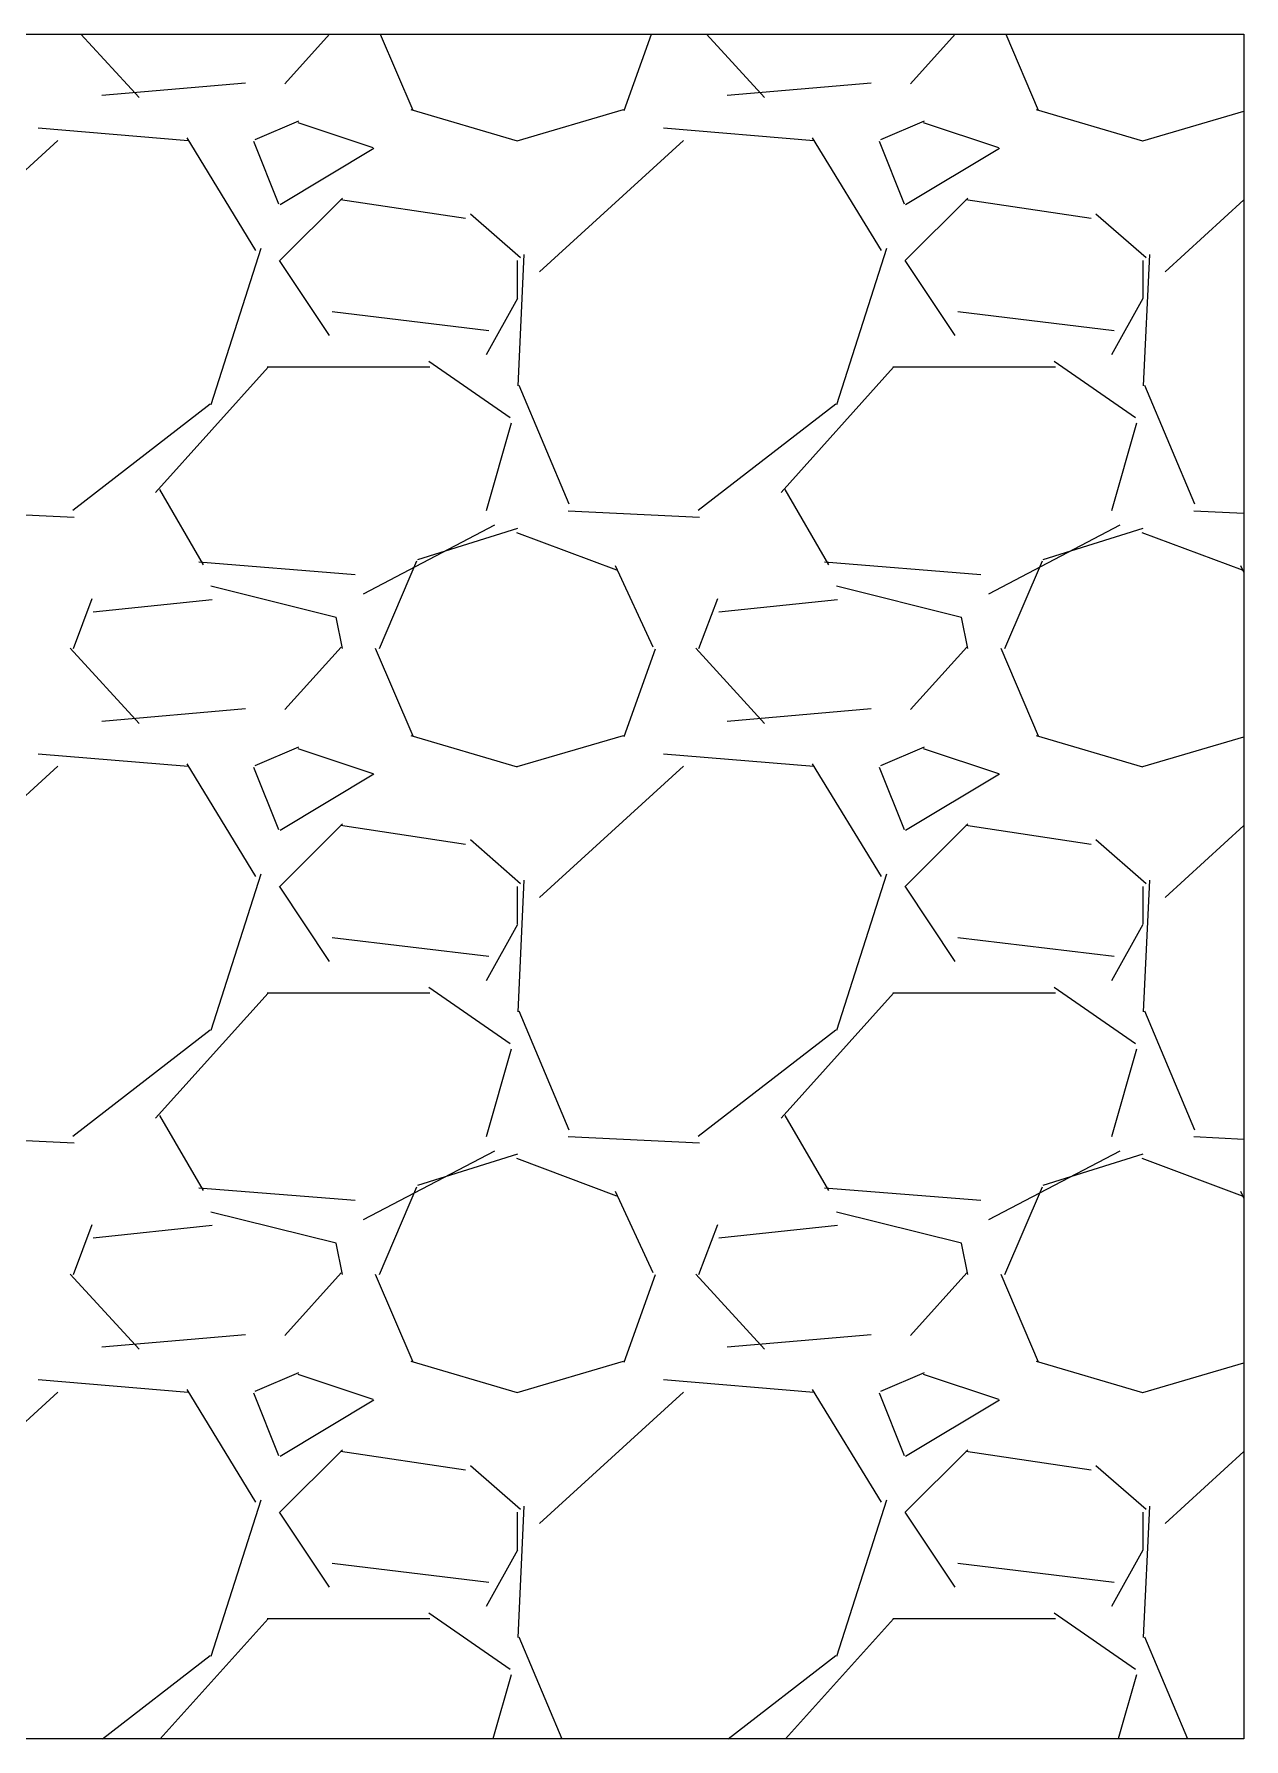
# Model space of a CAD drawing. Header units: millimetres. Extents: x 2762 to 3076, y 916 to 3305.
# Drawn here: x 2832.965 to 2833.456, y 3245.527 to 3246.219 of the extents above; entities that cross this region are included whole.
import ezdxf

# ---------------------------------------------------------------- set-up
doc = ezdxf.new("R2010")
doc.units = ezdxf.units.MM
doc.header["$LTSCALE"] = 2

msp = doc.modelspace()

# ---------------------------------------------------------------- linework, layer by layer
for p, q in [((2831.8296, 3246.21851), (2833.45649, 3246.21851)), ((2831.8296, 3246.21851), (2833.45649, 3246.21851)), ((2831.8296, 3246.21851), (2833.45649, 3246.21851)), ((2833.45649, 3246.21851), (2833.45649, 3245.5266)), ((2833.45649, 3246.21851), (2833.45649, 3245.5266)), ((2833.45649, 3246.21851), (2833.45649, 3245.5266)), ((2833.45649, 3245.5266), (2831.8296, 3245.5266)), ((2833.45649, 3245.5266), (2831.8296, 3245.5266)), ((2833.45649, 3245.5266), (2831.8296, 3245.5266))]:
    msp.add_line(p, q)
at = {"linetype": 'Continuous'}
for p, q in [((2833.00785, 3246.19274), (2832.98422, 3246.21851)), ((2833.00785, 3246.19274), (2832.98422, 3246.21851)), ((2833.00785, 3246.19274), (2832.98422, 3246.21851)), ((2833.08522, 3246.21851), (2833.06706, 3246.19833)), ((2833.08522, 3246.21851), (2833.06706, 3246.19833)), ((2833.08522, 3246.21851), (2833.06706, 3246.19833)), ((2833.10579, 3246.21851), (2833.119, 3246.18769)), ((2833.10579, 3246.21851), (2833.119, 3246.18769)), ((2833.10579, 3246.21851), (2833.119, 3246.18769)), ((2833.20489, 3246.18749), (2833.21597, 3246.21851)), ((2833.20489, 3246.18749), (2833.21597, 3246.21851)), ((2833.20489, 3246.18749), (2833.21597, 3246.21851)), ((2833.26185, 3246.19274), (2833.23822, 3246.21851)), ((2833.26185, 3246.19274), (2833.23822, 3246.21851)), ((2833.26185, 3246.19274), (2833.23822, 3246.21851)), ((2833.33922, 3246.21851), (2833.32106, 3246.19833)), ((2833.33922, 3246.21851), (2833.32106, 3246.19833)), ((2833.33922, 3246.21851), (2833.32106, 3246.19833)), ((2833.35979, 3246.21851), (2833.373, 3246.18769)), ((2833.35979, 3246.21851), (2833.373, 3246.18769)), ((2833.35979, 3246.21851), (2833.373, 3246.18769)), ((2833.05112, 3246.19861), (2832.9927, 3246.19353)), ((2833.05112, 3246.19861), (2832.9927, 3246.19353)), ((2833.05112, 3246.19861), (2832.9927, 3246.19353)), ((2833.30512, 3246.19861), (2833.2467, 3246.19353)), ((2833.30512, 3246.19861), (2833.2467, 3246.19353)), ((2833.30512, 3246.19861), (2833.2467, 3246.19353)), ((2833.11818, 3246.18787), (2833.16136, 3246.17517)), ((2833.11818, 3246.18787), (2833.16136, 3246.17517)), ((2833.11818, 3246.18787), (2833.16136, 3246.17517)), ((2833.16143, 3246.17519), (2833.20461, 3246.18789)), ((2833.16143, 3246.17519), (2833.20461, 3246.18789)), ((2833.16143, 3246.17519), (2833.20461, 3246.18789)), ((2833.37218, 3246.18787), (2833.41536, 3246.17517)), ((2833.37218, 3246.18787), (2833.41536, 3246.17517)), ((2833.37218, 3246.18787), (2833.41536, 3246.17517)), ((2833.41543, 3246.17519), (2833.45649, 3246.18727)), ((2833.41543, 3246.17519), (2833.45649, 3246.18727)), ((2833.41543, 3246.17519), (2833.45649, 3246.18727)), ((2833.02779, 3246.17523), (2832.96683, 3246.18031)), ((2833.02779, 3246.17523), (2832.96683, 3246.18031)), ((2833.02779, 3246.17523), (2832.96683, 3246.18031)), ((2833.07263, 3246.18316), (2833.05485, 3246.17554)), ((2833.07263, 3246.18316), (2833.05485, 3246.17554)), ((2833.07263, 3246.18316), (2833.05485, 3246.17554)), ((2833.1029, 3246.1723), (2833.07242, 3246.18246)), ((2833.1029, 3246.1723), (2833.07242, 3246.18246)), ((2833.1029, 3246.1723), (2833.07242, 3246.18246)), ((2833.28179, 3246.17523), (2833.22083, 3246.18031)), ((2833.28179, 3246.17523), (2833.22083, 3246.18031)), ((2833.28179, 3246.17523), (2833.22083, 3246.18031)), ((2833.32663, 3246.18316), (2833.30885, 3246.17554)), ((2833.32663, 3246.18316), (2833.30885, 3246.17554)), ((2833.32663, 3246.18316), (2833.30885, 3246.17554)), ((2833.3569, 3246.1723), (2833.32642, 3246.18246)), ((2833.3569, 3246.1723), (2833.32642, 3246.18246)), ((2833.3569, 3246.1723), (2833.32642, 3246.18246)), ((2832.97488, 3246.17537), (2832.91646, 3246.12203)), ((2832.97488, 3246.17537), (2832.91646, 3246.12203)), ((2832.97488, 3246.17537), (2832.91646, 3246.12203)), ((2833.05529, 3246.13063), (2833.02735, 3246.17635)), ((2833.05529, 3246.13063), (2833.02735, 3246.17635)), ((2833.05529, 3246.13063), (2833.02735, 3246.17635)), ((2833.05433, 3246.17505), (2833.06449, 3246.14965)), ((2833.05433, 3246.17505), (2833.06449, 3246.14965)), ((2833.05433, 3246.17505), (2833.06449, 3246.14965)), ((2833.06512, 3246.1494), (2833.10322, 3246.17226)), ((2833.06512, 3246.1494), (2833.10322, 3246.17226)), ((2833.06512, 3246.1494), (2833.10322, 3246.17226)), ((2833.22888, 3246.17537), (2833.17046, 3246.12203)), ((2833.22888, 3246.17537), (2833.17046, 3246.12203)), ((2833.22888, 3246.17537), (2833.17046, 3246.12203)), ((2833.30929, 3246.13063), (2833.28135, 3246.17635)), ((2833.30929, 3246.13063), (2833.28135, 3246.17635)), ((2833.30929, 3246.13063), (2833.28135, 3246.17635)), ((2833.30833, 3246.17505), (2833.31849, 3246.14965)), ((2833.30833, 3246.17505), (2833.31849, 3246.14965)), ((2833.30833, 3246.17505), (2833.31849, 3246.14965)), ((2833.31912, 3246.1494), (2833.35722, 3246.17226)), ((2833.31912, 3246.1494), (2833.35722, 3246.17226)), ((2833.31912, 3246.1494), (2833.35722, 3246.17226)), ((2833.09039, 3246.15198), (2833.06499, 3246.12658)), ((2833.09039, 3246.15198), (2833.06499, 3246.12658)), ((2833.09039, 3246.15198), (2833.06499, 3246.12658)), ((2833.1404, 3246.14363), (2833.0896, 3246.15125)), ((2833.1404, 3246.14363), (2833.0896, 3246.15125)), ((2833.1404, 3246.14363), (2833.0896, 3246.15125)), ((2833.34439, 3246.15198), (2833.31899, 3246.12658)), ((2833.34439, 3246.15198), (2833.31899, 3246.12658)), ((2833.34439, 3246.15198), (2833.31899, 3246.12658)), ((2833.3944, 3246.14363), (2833.3436, 3246.15125)), ((2833.3944, 3246.14363), (2833.3436, 3246.15125)), ((2833.3944, 3246.14363), (2833.3436, 3246.15125)), ((2833.45649, 3246.15127), (2833.42446, 3246.12203)), ((2833.45649, 3246.15127), (2833.42446, 3246.12203)), ((2833.45649, 3246.15127), (2833.42446, 3246.12203)), ((2833.16273, 3246.12769), (2833.14241, 3246.14547)), ((2833.16273, 3246.12769), (2833.14241, 3246.14547)), ((2833.16273, 3246.12769), (2833.14241, 3246.14547)), ((2833.41673, 3246.12769), (2833.39641, 3246.14547)), ((2833.41673, 3246.12769), (2833.39641, 3246.14547)), ((2833.41673, 3246.12769), (2833.39641, 3246.14547)), ((2833.03713, 3246.06818), (2833.05745, 3246.13168)), ((2833.03713, 3246.06818), (2833.05745, 3246.13168)), ((2833.03713, 3246.06818), (2833.05745, 3246.13168)), ((2833.29113, 3246.06818), (2833.31145, 3246.13168)), ((2833.29113, 3246.06818), (2833.31145, 3246.13168)), ((2833.29113, 3246.06818), (2833.31145, 3246.13168)), ((2833.06476, 3246.12663), (2833.08508, 3246.09615)), ((2833.06476, 3246.12663), (2833.08508, 3246.09615)), ((2833.06476, 3246.12663), (2833.08508, 3246.09615)), ((2833.16151, 3246.11134), (2833.16151, 3246.12658)), ((2833.16151, 3246.11134), (2833.16151, 3246.12658)), ((2833.16151, 3246.11134), (2833.16151, 3246.12658)), ((2833.16414, 3246.12907), (2833.1616, 3246.07573)), ((2833.16414, 3246.12907), (2833.1616, 3246.07573)), ((2833.16414, 3246.12907), (2833.1616, 3246.07573)), ((2833.31876, 3246.12663), (2833.33908, 3246.09615)), ((2833.31876, 3246.12663), (2833.33908, 3246.09615)), ((2833.31876, 3246.12663), (2833.33908, 3246.09615)), ((2833.41551, 3246.11134), (2833.41551, 3246.12658)), ((2833.41551, 3246.11134), (2833.41551, 3246.12658)), ((2833.41551, 3246.11134), (2833.41551, 3246.12658)), ((2833.41814, 3246.12907), (2833.4156, 3246.07573)), ((2833.41814, 3246.12907), (2833.4156, 3246.07573)), ((2833.41814, 3246.12907), (2833.4156, 3246.07573)), ((2833.1489, 3246.08846), (2833.1616, 3246.11132)), ((2833.1489, 3246.08846), (2833.1616, 3246.11132)), ((2833.1489, 3246.08846), (2833.1616, 3246.11132)), ((2833.4029, 3246.08846), (2833.4156, 3246.11132)), ((2833.4029, 3246.08846), (2833.4156, 3246.11132)), ((2833.4029, 3246.08846), (2833.4156, 3246.11132)), ((2833.08631, 3246.10587), (2833.14981, 3246.09825)), ((2833.08631, 3246.10587), (2833.14981, 3246.09825)), ((2833.08631, 3246.10587), (2833.14981, 3246.09825)), ((2833.34031, 3246.10587), (2833.40381, 3246.09825)), ((2833.34031, 3246.10587), (2833.40381, 3246.09825)), ((2833.34031, 3246.10587), (2833.40381, 3246.09825)), ((2833.01452, 3246.03251), (2833.06024, 3246.08331)), ((2833.01452, 3246.03251), (2833.06024, 3246.08331)), ((2833.01452, 3246.03251), (2833.06024, 3246.08331)), ((2833.05991, 3246.0834), (2833.12595, 3246.0834)), ((2833.05991, 3246.0834), (2833.12595, 3246.0834)), ((2833.05991, 3246.0834), (2833.12595, 3246.0834)), ((2833.12548, 3246.08572), (2833.1585, 3246.06286)), ((2833.12548, 3246.08572), (2833.1585, 3246.06286)), ((2833.12548, 3246.08572), (2833.1585, 3246.06286)), ((2833.26852, 3246.03251), (2833.31424, 3246.08331)), ((2833.26852, 3246.03251), (2833.31424, 3246.08331)), ((2833.26852, 3246.03251), (2833.31424, 3246.08331)), ((2833.31391, 3246.0834), (2833.37995, 3246.0834)), ((2833.31391, 3246.0834), (2833.37995, 3246.0834)), ((2833.31391, 3246.0834), (2833.37995, 3246.0834)), ((2833.37948, 3246.08572), (2833.4125, 3246.06286)), ((2833.37948, 3246.08572), (2833.4125, 3246.06286)), ((2833.37948, 3246.08572), (2833.4125, 3246.06286)), ((2833.16206, 3246.07607), (2833.18238, 3246.02781)), ((2833.16206, 3246.07607), (2833.18238, 3246.02781)), ((2833.16206, 3246.07607), (2833.18238, 3246.02781)), ((2833.41606, 3246.07607), (2833.43638, 3246.02781)), ((2833.41606, 3246.07607), (2833.43638, 3246.02781)), ((2833.41606, 3246.07607), (2833.43638, 3246.02781)), ((2832.98089, 3246.02523), (2833.03677, 3246.06841)), ((2832.98089, 3246.02523), (2833.03677, 3246.06841)), ((2832.98089, 3246.02523), (2833.03677, 3246.06841)), ((2833.23489, 3246.02523), (2833.29077, 3246.06841)), ((2833.23489, 3246.02523), (2833.29077, 3246.06841)), ((2833.23489, 3246.02523), (2833.29077, 3246.06841)), ((2833.1589, 3246.06055), (2833.14874, 3246.02499)), ((2833.1589, 3246.06055), (2833.14874, 3246.02499)), ((2833.1589, 3246.06055), (2833.14874, 3246.02499)), ((2833.4129, 3246.06055), (2833.40274, 3246.02499)), ((2833.4129, 3246.06055), (2833.40274, 3246.02499)), ((2833.4129, 3246.06055), (2833.40274, 3246.02499)), ((2833.034, 3246.00314), (2833.01622, 3246.03362)), ((2833.034, 3246.00314), (2833.01622, 3246.03362)), ((2833.034, 3246.00314), (2833.01622, 3246.03362)), ((2833.288, 3246.00314), (2833.27022, 3246.03362)), ((2833.288, 3246.00314), (2833.27022, 3246.03362)), ((2833.288, 3246.00314), (2833.27022, 3246.03362)), ((2832.92813, 3246.02504), (2832.98147, 3246.0225)), ((2832.92813, 3246.02504), (2832.98147, 3246.0225)), ((2832.92813, 3246.02504), (2832.98147, 3246.0225)), ((2833.15212, 3246.01915), (2833.09878, 3245.99121)), ((2833.15212, 3246.01915), (2833.09878, 3245.99121)), ((2833.15212, 3246.01915), (2833.09878, 3245.99121)), ((2833.18213, 3246.02504), (2833.23547, 3246.0225)), ((2833.18213, 3246.02504), (2833.23547, 3246.0225)), ((2833.18213, 3246.02504), (2833.23547, 3246.0225)), ((2833.40612, 3246.01915), (2833.35278, 3245.99121)), ((2833.40612, 3246.01915), (2833.35278, 3245.99121)), ((2833.40612, 3246.01915), (2833.35278, 3245.99121)), ((2833.43613, 3246.02504), (2833.45649, 3246.02407)), ((2833.43613, 3246.02504), (2833.45649, 3246.02407)), ((2833.43613, 3246.02504), (2833.45649, 3246.02407)), ((2833.121, 3246.00531), (2833.16164, 3246.01801)), ((2833.121, 3246.00531), (2833.16164, 3246.01801)), ((2833.121, 3246.00531), (2833.16164, 3246.01801)), ((2833.1611, 3246.01628), (2833.20174, 3246.00104)), ((2833.1611, 3246.01628), (2833.20174, 3246.00104)), ((2833.1611, 3246.01628), (2833.20174, 3246.00104)), ((2833.375, 3246.00531), (2833.41564, 3246.01801)), ((2833.375, 3246.00531), (2833.41564, 3246.01801)), ((2833.375, 3246.00531), (2833.41564, 3246.01801)), ((2833.4151, 3246.01628), (2833.45574, 3246.00104)), ((2833.4151, 3246.01628), (2833.45574, 3246.00104)), ((2833.4151, 3246.01628), (2833.45574, 3246.00104)), ((2833.10544, 3245.96913), (2833.12068, 3246.00469)), ((2833.10544, 3245.96913), (2833.12068, 3246.00469)), ((2833.10544, 3245.96913), (2833.12068, 3246.00469)), ((2833.35944, 3245.96913), (2833.37468, 3246.00469)), ((2833.35944, 3245.96913), (2833.37468, 3246.00469)), ((2833.35944, 3245.96913), (2833.37468, 3246.00469)), ((2833.09561, 3245.99905), (2833.03211, 3246.00413)), ((2833.09561, 3245.99905), (2833.03211, 3246.00413)), ((2833.09561, 3245.99905), (2833.03211, 3246.00413)), ((2833.20116, 3246.00286), (2833.2164, 3245.96984)), ((2833.20116, 3246.00286), (2833.2164, 3245.96984)), ((2833.20116, 3246.00286), (2833.2164, 3245.96984)), ((2833.34961, 3245.99905), (2833.28611, 3246.00413)), ((2833.34961, 3245.99905), (2833.28611, 3246.00413)), ((2833.34961, 3245.99905), (2833.28611, 3246.00413)), ((2833.45516, 3246.00286), (2833.45649, 3245.99998)), ((2833.45516, 3246.00286), (2833.45649, 3245.99998)), ((2833.45516, 3246.00286), (2833.45649, 3245.99998)), ((2833.08784, 3245.98174), (2833.03704, 3245.99444)), ((2833.08784, 3245.98174), (2833.03704, 3245.99444)), ((2833.08784, 3245.98174), (2833.03704, 3245.99444)), ((2833.34184, 3245.98174), (2833.29104, 3245.99444)), ((2833.34184, 3245.98174), (2833.29104, 3245.99444)), ((2833.34184, 3245.98174), (2833.29104, 3245.99444)), ((2832.9812, 3245.96909), (2832.98882, 3245.98941)), ((2832.9812, 3245.96909), (2832.98882, 3245.98941)), ((2832.9812, 3245.96909), (2832.98882, 3245.98941)), ((2833.03748, 3245.98891), (2832.98922, 3245.98383)), ((2833.03748, 3245.98891), (2832.98922, 3245.98383)), ((2833.03748, 3245.98891), (2832.98922, 3245.98383)), ((2833.2352, 3245.96909), (2833.24282, 3245.98941)), ((2833.2352, 3245.96909), (2833.24282, 3245.98941)), ((2833.2352, 3245.96909), (2833.24282, 3245.98941)), ((2833.29148, 3245.98891), (2833.24322, 3245.98383)), ((2833.29148, 3245.98891), (2833.24322, 3245.98383)), ((2833.29148, 3245.98891), (2833.24322, 3245.98383)), ((2833.0904, 3245.9691), (2833.08786, 3245.9818)), ((2833.0904, 3245.9691), (2833.08786, 3245.9818)), ((2833.0904, 3245.9691), (2833.08786, 3245.9818)), ((2833.3444, 3245.9691), (2833.34186, 3245.9818)), ((2833.3444, 3245.9691), (2833.34186, 3245.9818)), ((2833.3444, 3245.9691), (2833.34186, 3245.9818)), ((2833.00785, 3245.93874), (2832.97991, 3245.96922)), ((2833.00785, 3245.93874), (2832.97991, 3245.96922)), ((2833.00785, 3245.93874), (2832.97991, 3245.96922)), ((2833.08992, 3245.96973), (2833.06706, 3245.94433)), ((2833.08992, 3245.96973), (2833.06706, 3245.94433)), ((2833.08992, 3245.96973), (2833.06706, 3245.94433)), ((2833.10376, 3245.96925), (2833.119, 3245.93369)), ((2833.10376, 3245.96925), (2833.119, 3245.93369)), ((2833.10376, 3245.96925), (2833.119, 3245.93369)), ((2833.20489, 3245.93349), (2833.21759, 3245.96905)), ((2833.20489, 3245.93349), (2833.21759, 3245.96905)), ((2833.20489, 3245.93349), (2833.21759, 3245.96905)), ((2833.26185, 3245.93874), (2833.23391, 3245.96922)), ((2833.26185, 3245.93874), (2833.23391, 3245.96922)), ((2833.26185, 3245.93874), (2833.23391, 3245.96922)), ((2833.34392, 3245.96973), (2833.32106, 3245.94433)), ((2833.34392, 3245.96973), (2833.32106, 3245.94433)), ((2833.34392, 3245.96973), (2833.32106, 3245.94433)), ((2833.35776, 3245.96925), (2833.373, 3245.93369)), ((2833.35776, 3245.96925), (2833.373, 3245.93369)), ((2833.35776, 3245.96925), (2833.373, 3245.93369)), ((2833.05112, 3245.94461), (2832.9927, 3245.93953)), ((2833.05112, 3245.94461), (2832.9927, 3245.93953)), ((2833.05112, 3245.94461), (2832.9927, 3245.93953)), ((2833.30512, 3245.94461), (2833.2467, 3245.93953)), ((2833.30512, 3245.94461), (2833.2467, 3245.93953)), ((2833.30512, 3245.94461), (2833.2467, 3245.93953)), ((2833.07263, 3245.92916), (2833.05485, 3245.92154)), ((2833.07263, 3245.92916), (2833.05485, 3245.92154)), ((2833.07263, 3245.92916), (2833.05485, 3245.92154)), ((2833.11818, 3245.93387), (2833.16136, 3245.92117)), ((2833.11818, 3245.93387), (2833.16136, 3245.92117)), ((2833.11818, 3245.93387), (2833.16136, 3245.92117)), ((2833.16143, 3245.92119), (2833.20461, 3245.93389)), ((2833.16143, 3245.92119), (2833.20461, 3245.93389)), ((2833.16143, 3245.92119), (2833.20461, 3245.93389)), ((2833.32663, 3245.92916), (2833.30885, 3245.92154)), ((2833.32663, 3245.92916), (2833.30885, 3245.92154)), ((2833.32663, 3245.92916), (2833.30885, 3245.92154)), ((2833.37218, 3245.93387), (2833.41536, 3245.92117)), ((2833.37218, 3245.93387), (2833.41536, 3245.92117)), ((2833.37218, 3245.93387), (2833.41536, 3245.92117)), ((2833.41543, 3245.92119), (2833.45649, 3245.93327)), ((2833.41543, 3245.92119), (2833.45649, 3245.93327)), ((2833.41543, 3245.92119), (2833.45649, 3245.93327)), ((2833.02779, 3245.92123), (2832.96683, 3245.92631)), ((2833.02779, 3245.92123), (2832.96683, 3245.92631)), ((2833.02779, 3245.92123), (2832.96683, 3245.92631)), ((2833.05529, 3245.87663), (2833.02735, 3245.92235)), ((2833.05529, 3245.87663), (2833.02735, 3245.92235)), ((2833.05529, 3245.87663), (2833.02735, 3245.92235)), ((2833.1029, 3245.9183), (2833.07242, 3245.92846)), ((2833.1029, 3245.9183), (2833.07242, 3245.92846)), ((2833.1029, 3245.9183), (2833.07242, 3245.92846)), ((2833.28179, 3245.92123), (2833.22083, 3245.92631)), ((2833.28179, 3245.92123), (2833.22083, 3245.92631)), ((2833.28179, 3245.92123), (2833.22083, 3245.92631)), ((2833.30929, 3245.87663), (2833.28135, 3245.92235)), ((2833.30929, 3245.87663), (2833.28135, 3245.92235)), ((2833.30929, 3245.87663), (2833.28135, 3245.92235)), ((2833.3569, 3245.9183), (2833.32642, 3245.92846)), ((2833.3569, 3245.9183), (2833.32642, 3245.92846)), ((2833.3569, 3245.9183), (2833.32642, 3245.92846)), ((2832.97488, 3245.92137), (2832.91646, 3245.86803)), ((2832.97488, 3245.92137), (2832.91646, 3245.86803)), ((2832.97488, 3245.92137), (2832.91646, 3245.86803)), ((2833.05433, 3245.92105), (2833.06449, 3245.89565)), ((2833.05433, 3245.92105), (2833.06449, 3245.89565)), ((2833.05433, 3245.92105), (2833.06449, 3245.89565)), ((2833.06512, 3245.8954), (2833.10322, 3245.91826)), ((2833.06512, 3245.8954), (2833.10322, 3245.91826)), ((2833.06512, 3245.8954), (2833.10322, 3245.91826)), ((2833.22888, 3245.92137), (2833.17046, 3245.86803)), ((2833.22888, 3245.92137), (2833.17046, 3245.86803)), ((2833.22888, 3245.92137), (2833.17046, 3245.86803)), ((2833.30833, 3245.92105), (2833.31849, 3245.89565)), ((2833.30833, 3245.92105), (2833.31849, 3245.89565)), ((2833.30833, 3245.92105), (2833.31849, 3245.89565)), ((2833.31912, 3245.8954), (2833.35722, 3245.91826)), ((2833.31912, 3245.8954), (2833.35722, 3245.91826)), ((2833.31912, 3245.8954), (2833.35722, 3245.91826)), ((2833.09039, 3245.89798), (2833.06499, 3245.87258)), ((2833.09039, 3245.89798), (2833.06499, 3245.87258)), ((2833.09039, 3245.89798), (2833.06499, 3245.87258)), ((2833.1404, 3245.88963), (2833.08961, 3245.89725)), ((2833.1404, 3245.88963), (2833.08961, 3245.89725)), ((2833.1404, 3245.88963), (2833.08961, 3245.89725)), ((2833.34439, 3245.89798), (2833.31899, 3245.87258)), ((2833.34439, 3245.89798), (2833.31899, 3245.87258)), ((2833.34439, 3245.89798), (2833.31899, 3245.87258)), ((2833.3944, 3245.88963), (2833.3436, 3245.89725)), ((2833.3944, 3245.88963), (2833.3436, 3245.89725)), ((2833.3944, 3245.88963), (2833.3436, 3245.89725)), ((2833.45649, 3245.89727), (2833.42446, 3245.86803)), ((2833.45649, 3245.89727), (2833.42446, 3245.86803)), ((2833.45649, 3245.89727), (2833.42446, 3245.86803)), ((2833.16273, 3245.87369), (2833.14241, 3245.89147)), ((2833.16273, 3245.87369), (2833.14241, 3245.89147)), ((2833.16273, 3245.87369), (2833.14241, 3245.89147)), ((2833.41673, 3245.87369), (2833.39641, 3245.89147)), ((2833.41673, 3245.87369), (2833.39641, 3245.89147)), ((2833.41673, 3245.87369), (2833.39641, 3245.89147)), ((2833.03713, 3245.81418), (2833.05745, 3245.87768)), ((2833.03713, 3245.81418), (2833.05745, 3245.87768)), ((2833.03713, 3245.81418), (2833.05745, 3245.87768)), ((2833.16414, 3245.87507), (2833.1616, 3245.82173)), ((2833.16414, 3245.87507), (2833.1616, 3245.82173)), ((2833.16414, 3245.87507), (2833.1616, 3245.82173)), ((2833.29113, 3245.81418), (2833.31145, 3245.87768)), ((2833.29113, 3245.81418), (2833.31145, 3245.87768)), ((2833.29113, 3245.81418), (2833.31145, 3245.87768)), ((2833.41814, 3245.87507), (2833.4156, 3245.82173)), ((2833.41814, 3245.87507), (2833.4156, 3245.82173)), ((2833.41814, 3245.87507), (2833.4156, 3245.82173)), ((2833.06476, 3245.87263), (2833.08508, 3245.84215)), ((2833.06476, 3245.87263), (2833.08508, 3245.84215)), ((2833.06476, 3245.87263), (2833.08508, 3245.84215)), ((2833.16151, 3245.85734), (2833.16151, 3245.87258)), ((2833.16151, 3245.85734), (2833.16151, 3245.87258)), ((2833.16151, 3245.85734), (2833.16151, 3245.87258)), ((2833.31876, 3245.87263), (2833.33908, 3245.84215)), ((2833.31876, 3245.87263), (2833.33908, 3245.84215)), ((2833.31876, 3245.87263), (2833.33908, 3245.84215)), ((2833.41551, 3245.85734), (2833.41551, 3245.87258)), ((2833.41551, 3245.85734), (2833.41551, 3245.87258)), ((2833.41551, 3245.85734), (2833.41551, 3245.87258)), ((2833.1489, 3245.83446), (2833.1616, 3245.85732)), ((2833.1489, 3245.83446), (2833.1616, 3245.85732)), ((2833.1489, 3245.83446), (2833.1616, 3245.85732)), ((2833.4029, 3245.83446), (2833.4156, 3245.85732)), ((2833.4029, 3245.83446), (2833.4156, 3245.85732)), ((2833.4029, 3245.83446), (2833.4156, 3245.85732)), ((2833.08631, 3245.85187), (2833.14981, 3245.84425)), ((2833.08631, 3245.85187), (2833.14981, 3245.84425)), ((2833.08631, 3245.85187), (2833.14981, 3245.84425)), ((2833.34031, 3245.85187), (2833.40381, 3245.84425)), ((2833.34031, 3245.85187), (2833.40381, 3245.84425)), ((2833.34031, 3245.85187), (2833.40381, 3245.84425)), ((2833.12548, 3245.83172), (2833.1585, 3245.80886)), ((2833.12548, 3245.83172), (2833.1585, 3245.80886)), ((2833.12548, 3245.83172), (2833.1585, 3245.80886)), ((2833.37948, 3245.83172), (2833.4125, 3245.80886)), ((2833.37948, 3245.83172), (2833.4125, 3245.80886)), ((2833.37948, 3245.83172), (2833.4125, 3245.80886)), ((2833.01452, 3245.77851), (2833.06024, 3245.82931)), ((2833.01452, 3245.77851), (2833.06024, 3245.82931)), ((2833.01452, 3245.77851), (2833.06024, 3245.82931)), ((2833.05991, 3245.8294), (2833.12595, 3245.8294)), ((2833.05991, 3245.8294), (2833.12595, 3245.8294)), ((2833.05991, 3245.8294), (2833.12595, 3245.8294)), ((2833.26852, 3245.77851), (2833.31424, 3245.82931)), ((2833.26852, 3245.77851), (2833.31424, 3245.82931)), ((2833.26852, 3245.77851), (2833.31424, 3245.82931)), ((2833.31391, 3245.8294), (2833.37995, 3245.8294)), ((2833.31391, 3245.8294), (2833.37995, 3245.8294)), ((2833.31391, 3245.8294), (2833.37995, 3245.8294)), ((2833.16206, 3245.82207), (2833.18238, 3245.77381)), ((2833.16206, 3245.82207), (2833.18238, 3245.77381)), ((2833.16206, 3245.82207), (2833.18238, 3245.77381)), ((2833.41606, 3245.82207), (2833.43638, 3245.77381)), ((2833.41606, 3245.82207), (2833.43638, 3245.77381)), ((2833.41606, 3245.82207), (2833.43638, 3245.77381)), ((2832.98089, 3245.77123), (2833.03677, 3245.81441)), ((2832.98089, 3245.77123), (2833.03677, 3245.81441)), ((2832.98089, 3245.77123), (2833.03677, 3245.81441)), ((2833.23489, 3245.77123), (2833.29077, 3245.81441)), ((2833.23489, 3245.77123), (2833.29077, 3245.81441)), ((2833.23489, 3245.77123), (2833.29077, 3245.81441)), ((2833.1589, 3245.80655), (2833.14874, 3245.77099)), ((2833.1589, 3245.80655), (2833.14874, 3245.77099)), ((2833.1589, 3245.80655), (2833.14874, 3245.77099)), ((2833.4129, 3245.80655), (2833.40274, 3245.77099)), ((2833.4129, 3245.80655), (2833.40274, 3245.77099)), ((2833.4129, 3245.80655), (2833.40274, 3245.77099)), ((2833.034, 3245.74914), (2833.01622, 3245.77962)), ((2833.034, 3245.74914), (2833.01622, 3245.77962)), ((2833.034, 3245.74914), (2833.01622, 3245.77962)), ((2833.288, 3245.74914), (2833.27022, 3245.77962)), ((2833.288, 3245.74914), (2833.27022, 3245.77962)), ((2833.288, 3245.74914), (2833.27022, 3245.77962)), ((2832.92813, 3245.77104), (2832.98147, 3245.7685)), ((2832.92813, 3245.77104), (2832.98147, 3245.7685)), ((2832.92813, 3245.77104), (2832.98147, 3245.7685)), ((2833.18213, 3245.77104), (2833.23547, 3245.7685)), ((2833.18213, 3245.77104), (2833.23547, 3245.7685)), ((2833.18213, 3245.77104), (2833.23547, 3245.7685)), ((2833.43613, 3245.77104), (2833.45649, 3245.77007)), ((2833.43613, 3245.77104), (2833.45649, 3245.77007)), ((2833.43613, 3245.77104), (2833.45649, 3245.77007)), ((2833.15212, 3245.76515), (2833.09878, 3245.73721)), ((2833.15212, 3245.76515), (2833.09878, 3245.73721)), ((2833.15212, 3245.76515), (2833.09878, 3245.73721)), ((2833.121, 3245.75131), (2833.16164, 3245.76401)), ((2833.121, 3245.75131), (2833.16164, 3245.76401)), ((2833.121, 3245.75131), (2833.16164, 3245.76401)), ((2833.40612, 3245.76515), (2833.35278, 3245.73721)), ((2833.40612, 3245.76515), (2833.35278, 3245.73721)), ((2833.40612, 3245.76515), (2833.35278, 3245.73721)), ((2833.375, 3245.75131), (2833.41564, 3245.76401)), ((2833.375, 3245.75131), (2833.41564, 3245.76401)), ((2833.375, 3245.75131), (2833.41564, 3245.76401)), ((2833.1611, 3245.76228), (2833.20174, 3245.74704)), ((2833.1611, 3245.76228), (2833.20174, 3245.74704)), ((2833.1611, 3245.76228), (2833.20174, 3245.74704)), ((2833.4151, 3245.76228), (2833.45574, 3245.74704)), ((2833.4151, 3245.76228), (2833.45574, 3245.74704)), ((2833.4151, 3245.76228), (2833.45574, 3245.74704)), ((2833.09561, 3245.74505), (2833.03211, 3245.75013)), ((2833.09561, 3245.74505), (2833.03211, 3245.75013)), ((2833.09561, 3245.74505), (2833.03211, 3245.75013)), ((2833.10544, 3245.71513), (2833.12068, 3245.75069)), ((2833.10544, 3245.71513), (2833.12068, 3245.75069)), ((2833.10544, 3245.71513), (2833.12068, 3245.75069)), ((2833.20116, 3245.74886), (2833.2164, 3245.71584)), ((2833.20116, 3245.74886), (2833.2164, 3245.71584)), ((2833.20116, 3245.74886), (2833.2164, 3245.71584)), ((2833.34961, 3245.74505), (2833.28611, 3245.75013)), ((2833.34961, 3245.74505), (2833.28611, 3245.75013)), ((2833.34961, 3245.74505), (2833.28611, 3245.75013)), ((2833.35944, 3245.71513), (2833.37468, 3245.75069)), ((2833.35944, 3245.71513), (2833.37468, 3245.75069)), ((2833.35944, 3245.71513), (2833.37468, 3245.75069)), ((2833.45516, 3245.74886), (2833.45649, 3245.74598)), ((2833.45516, 3245.74886), (2833.45649, 3245.74598)), ((2833.45516, 3245.74886), (2833.45649, 3245.74598)), ((2832.9812, 3245.71509), (2832.98882, 3245.73541)), ((2832.9812, 3245.71509), (2832.98882, 3245.73541)), ((2832.9812, 3245.71509), (2832.98882, 3245.73541)), ((2833.03748, 3245.73491), (2832.98922, 3245.72983)), ((2833.03748, 3245.73491), (2832.98922, 3245.72983)), ((2833.03748, 3245.73491), (2832.98922, 3245.72983)), ((2833.08784, 3245.72774), (2833.03704, 3245.74044)), ((2833.08784, 3245.72774), (2833.03704, 3245.74044)), ((2833.08784, 3245.72774), (2833.03704, 3245.74044)), ((2833.2352, 3245.71509), (2833.24282, 3245.73541)), ((2833.2352, 3245.71509), (2833.24282, 3245.73541)), ((2833.2352, 3245.71509), (2833.24282, 3245.73541)), ((2833.29148, 3245.73491), (2833.24322, 3245.72983)), ((2833.29148, 3245.73491), (2833.24322, 3245.72983)), ((2833.29148, 3245.73491), (2833.24322, 3245.72983)), ((2833.34184, 3245.72774), (2833.29104, 3245.74044)), ((2833.34184, 3245.72774), (2833.29104, 3245.74044)), ((2833.34184, 3245.72774), (2833.29104, 3245.74044)), ((2833.0904, 3245.7151), (2833.08786, 3245.7278)), ((2833.0904, 3245.7151), (2833.08786, 3245.7278)), ((2833.0904, 3245.7151), (2833.08786, 3245.7278)), ((2833.3444, 3245.7151), (2833.34186, 3245.7278)), ((2833.3444, 3245.7151), (2833.34186, 3245.7278)), ((2833.3444, 3245.7151), (2833.34186, 3245.7278)), ((2833.00785, 3245.68474), (2832.97991, 3245.71522)), ((2833.00785, 3245.68474), (2832.97991, 3245.71522)), ((2833.00785, 3245.68474), (2832.97991, 3245.71522)), ((2833.08992, 3245.71573), (2833.06706, 3245.69033)), ((2833.08992, 3245.71573), (2833.06706, 3245.69033)), ((2833.08992, 3245.71573), (2833.06706, 3245.69033)), ((2833.10376, 3245.71525), (2833.119, 3245.67969)), ((2833.10376, 3245.71525), (2833.119, 3245.67969)), ((2833.10376, 3245.71525), (2833.119, 3245.67969)), ((2833.20489, 3245.67949), (2833.21759, 3245.71505)), ((2833.20489, 3245.67949), (2833.21759, 3245.71505)), ((2833.20489, 3245.67949), (2833.21759, 3245.71505)), ((2833.26185, 3245.68474), (2833.23391, 3245.71522)), ((2833.26185, 3245.68474), (2833.23391, 3245.71522)), ((2833.26185, 3245.68474), (2833.23391, 3245.71522)), ((2833.34392, 3245.71573), (2833.32106, 3245.69033)), ((2833.34392, 3245.71573), (2833.32106, 3245.69033)), ((2833.34392, 3245.71573), (2833.32106, 3245.69033)), ((2833.35776, 3245.71525), (2833.373, 3245.67969)), ((2833.35776, 3245.71525), (2833.373, 3245.67969)), ((2833.35776, 3245.71525), (2833.373, 3245.67969)), ((2833.05112, 3245.69061), (2832.9927, 3245.68553)), ((2833.05112, 3245.69061), (2832.9927, 3245.68553)), ((2833.05112, 3245.69061), (2832.9927, 3245.68553)), ((2833.30512, 3245.69061), (2833.2467, 3245.68553)), ((2833.30512, 3245.69061), (2833.2467, 3245.68553)), ((2833.30512, 3245.69061), (2833.2467, 3245.68553)), ((2833.11818, 3245.67987), (2833.16136, 3245.66717)), ((2833.11818, 3245.67987), (2833.16136, 3245.66717)), ((2833.11818, 3245.67987), (2833.16136, 3245.66717)), ((2833.16143, 3245.66719), (2833.20461, 3245.67989)), ((2833.16143, 3245.66719), (2833.20461, 3245.67989)), ((2833.16143, 3245.66719), (2833.20461, 3245.67989)), ((2833.37218, 3245.67987), (2833.41536, 3245.66717)), ((2833.37218, 3245.67987), (2833.41536, 3245.66717)), ((2833.37218, 3245.67987), (2833.41536, 3245.66717)), ((2833.07263, 3245.67516), (2833.05485, 3245.66754)), ((2833.07263, 3245.67516), (2833.05485, 3245.66754)), ((2833.07263, 3245.67516), (2833.05485, 3245.66754)), ((2833.1029, 3245.6643), (2833.07242, 3245.67446)), ((2833.1029, 3245.6643), (2833.07242, 3245.67446)), ((2833.1029, 3245.6643), (2833.07242, 3245.67446)), ((2833.32663, 3245.67516), (2833.30885, 3245.66754)), ((2833.32663, 3245.67516), (2833.30885, 3245.66754)), ((2833.32663, 3245.67516), (2833.30885, 3245.66754)), ((2833.3569, 3245.6643), (2833.32642, 3245.67446)), ((2833.3569, 3245.6643), (2833.32642, 3245.67446)), ((2833.3569, 3245.6643), (2833.32642, 3245.67446)), ((2833.41543, 3245.66719), (2833.45649, 3245.67927)), ((2833.41543, 3245.66719), (2833.45649, 3245.67927)), ((2833.41543, 3245.66719), (2833.45649, 3245.67927)), ((2832.97488, 3245.66737), (2832.91646, 3245.61403)), ((2832.97488, 3245.66737), (2832.91646, 3245.61403)), ((2832.97488, 3245.66737), (2832.91646, 3245.61403)), ((2833.02779, 3245.66723), (2832.96683, 3245.67231)), ((2833.02779, 3245.66723), (2832.96683, 3245.67231)), ((2833.02779, 3245.66723), (2832.96683, 3245.67231)), ((2833.05529, 3245.62263), (2833.02735, 3245.66835)), ((2833.05529, 3245.62263), (2833.02735, 3245.66835)), ((2833.05529, 3245.62263), (2833.02735, 3245.66835)), ((2833.05433, 3245.66705), (2833.06449, 3245.64165)), ((2833.05433, 3245.66705), (2833.06449, 3245.64165)), ((2833.05433, 3245.66705), (2833.06449, 3245.64165)), ((2833.22888, 3245.66737), (2833.17046, 3245.61403)), ((2833.22888, 3245.66737), (2833.17046, 3245.61403)), ((2833.22888, 3245.66737), (2833.17046, 3245.61403)), ((2833.28179, 3245.66723), (2833.22083, 3245.67231)), ((2833.28179, 3245.66723), (2833.22083, 3245.67231)), ((2833.28179, 3245.66723), (2833.22083, 3245.67231)), ((2833.30929, 3245.62263), (2833.28135, 3245.66835)), ((2833.30929, 3245.62263), (2833.28135, 3245.66835)), ((2833.30929, 3245.62263), (2833.28135, 3245.66835)), ((2833.30833, 3245.66705), (2833.31849, 3245.64165)), ((2833.30833, 3245.66705), (2833.31849, 3245.64165)), ((2833.30833, 3245.66705), (2833.31849, 3245.64165)), ((2833.06512, 3245.6414), (2833.10322, 3245.66426)), ((2833.06512, 3245.6414), (2833.10322, 3245.66426)), ((2833.06512, 3245.6414), (2833.10322, 3245.66426)), ((2833.31912, 3245.6414), (2833.35722, 3245.66426)), ((2833.31912, 3245.6414), (2833.35722, 3245.66426)), ((2833.31912, 3245.6414), (2833.35722, 3245.66426)), ((2833.09039, 3245.64398), (2833.06499, 3245.61858)), ((2833.09039, 3245.64398), (2833.06499, 3245.61858)), ((2833.09039, 3245.64398), (2833.06499, 3245.61858)), ((2833.1404, 3245.63563), (2833.08961, 3245.64325)), ((2833.1404, 3245.63563), (2833.08961, 3245.64325)), ((2833.1404, 3245.63563), (2833.08961, 3245.64325)), ((2833.34439, 3245.64398), (2833.31899, 3245.61858)), ((2833.34439, 3245.64398), (2833.31899, 3245.61858)), ((2833.34439, 3245.64398), (2833.31899, 3245.61858)), ((2833.3944, 3245.63563), (2833.34361, 3245.64325)), ((2833.3944, 3245.63563), (2833.34361, 3245.64325)), ((2833.3944, 3245.63563), (2833.34361, 3245.64325)), ((2833.45649, 3245.64327), (2833.42446, 3245.61403)), ((2833.45649, 3245.64327), (2833.42446, 3245.61403)), ((2833.45649, 3245.64327), (2833.42446, 3245.61403)), ((2833.16273, 3245.61969), (2833.14241, 3245.63747)), ((2833.16273, 3245.61969), (2833.14241, 3245.63747)), ((2833.16273, 3245.61969), (2833.14241, 3245.63747)), ((2833.41673, 3245.61969), (2833.39641, 3245.63747)), ((2833.41673, 3245.61969), (2833.39641, 3245.63747)), ((2833.41673, 3245.61969), (2833.39641, 3245.63747)), ((2833.03713, 3245.56018), (2833.05745, 3245.62368)), ((2833.03713, 3245.56018), (2833.05745, 3245.62368)), ((2833.03713, 3245.56018), (2833.05745, 3245.62368)), ((2833.06476, 3245.61863), (2833.08508, 3245.58815)), ((2833.06476, 3245.61863), (2833.08508, 3245.58815)), ((2833.06476, 3245.61863), (2833.08508, 3245.58815)), ((2833.16151, 3245.60334), (2833.16151, 3245.61858)), ((2833.16151, 3245.60334), (2833.16151, 3245.61858)), ((2833.16151, 3245.60334), (2833.16151, 3245.61858)), ((2833.16414, 3245.62107), (2833.1616, 3245.56773)), ((2833.16414, 3245.62107), (2833.1616, 3245.56773)), ((2833.16414, 3245.62107), (2833.1616, 3245.56773)), ((2833.29113, 3245.56018), (2833.31145, 3245.62368)), ((2833.29113, 3245.56018), (2833.31145, 3245.62368)), ((2833.29113, 3245.56018), (2833.31145, 3245.62368)), ((2833.31876, 3245.61863), (2833.33908, 3245.58815)), ((2833.31876, 3245.61863), (2833.33908, 3245.58815)), ((2833.31876, 3245.61863), (2833.33908, 3245.58815)), ((2833.41551, 3245.60334), (2833.41551, 3245.61858)), ((2833.41551, 3245.60334), (2833.41551, 3245.61858)), ((2833.41551, 3245.60334), (2833.41551, 3245.61858)), ((2833.41814, 3245.62107), (2833.4156, 3245.56773)), ((2833.41814, 3245.62107), (2833.4156, 3245.56773)), ((2833.41814, 3245.62107), (2833.4156, 3245.56773)), ((2833.1489, 3245.58046), (2833.1616, 3245.60332)), ((2833.1489, 3245.58046), (2833.1616, 3245.60332)), ((2833.1489, 3245.58046), (2833.1616, 3245.60332)), ((2833.4029, 3245.58046), (2833.4156, 3245.60332)), ((2833.4029, 3245.58046), (2833.4156, 3245.60332)), ((2833.4029, 3245.58046), (2833.4156, 3245.60332)), ((2833.08631, 3245.59787), (2833.14981, 3245.59025)), ((2833.08631, 3245.59787), (2833.14981, 3245.59025)), ((2833.08631, 3245.59787), (2833.14981, 3245.59025)), ((2833.34031, 3245.59787), (2833.40381, 3245.59025)), ((2833.34031, 3245.59787), (2833.40381, 3245.59025)), ((2833.34031, 3245.59787), (2833.40381, 3245.59025)), ((2833.12548, 3245.57772), (2833.1585, 3245.55486)), ((2833.12548, 3245.57772), (2833.1585, 3245.55486)), ((2833.12548, 3245.57772), (2833.1585, 3245.55486)), ((2833.37948, 3245.57772), (2833.4125, 3245.55486)), ((2833.37948, 3245.57772), (2833.4125, 3245.55486)), ((2833.37948, 3245.57772), (2833.4125, 3245.55486)), ((2833.0164, 3245.5266), (2833.06024, 3245.57531)), ((2833.0164, 3245.5266), (2833.06024, 3245.57531)), ((2833.0164, 3245.5266), (2833.06024, 3245.57531)), ((2833.05991, 3245.5754), (2833.12595, 3245.5754)), ((2833.05991, 3245.5754), (2833.12595, 3245.5754)), ((2833.05991, 3245.5754), (2833.12595, 3245.5754)), ((2833.2704, 3245.5266), (2833.31424, 3245.57531)), ((2833.2704, 3245.5266), (2833.31424, 3245.57531)), ((2833.2704, 3245.5266), (2833.31424, 3245.57531)), ((2833.31391, 3245.5754), (2833.37995, 3245.5754)), ((2833.31391, 3245.5754), (2833.37995, 3245.5754)), ((2833.31391, 3245.5754), (2833.37995, 3245.5754)), ((2833.16206, 3245.56807), (2833.17952, 3245.5266)), ((2833.16206, 3245.56807), (2833.17952, 3245.5266)), ((2833.16206, 3245.56807), (2833.17952, 3245.5266)), ((2833.41606, 3245.56807), (2833.43352, 3245.5266)), ((2833.41606, 3245.56807), (2833.43352, 3245.5266)), ((2833.41606, 3245.56807), (2833.43352, 3245.5266)), ((2832.99302, 3245.5266), (2833.03677, 3245.56041)), ((2832.99302, 3245.5266), (2833.03677, 3245.56041)), ((2832.99302, 3245.5266), (2833.03677, 3245.56041)), ((2833.24702, 3245.5266), (2833.29077, 3245.56041)), ((2833.24702, 3245.5266), (2833.29077, 3245.56041)), ((2833.24702, 3245.5266), (2833.29077, 3245.56041)), ((2833.1589, 3245.55255), (2833.15148, 3245.5266)), ((2833.1589, 3245.55255), (2833.15148, 3245.5266)), ((2833.1589, 3245.55255), (2833.15148, 3245.5266)), ((2833.4129, 3245.55255), (2833.40548, 3245.5266)), ((2833.4129, 3245.55255), (2833.40548, 3245.5266)), ((2833.4129, 3245.55255), (2833.40548, 3245.5266))]:
    msp.add_line(p, q, dxfattribs=at)

doc.saveas('drawing.dxf')
